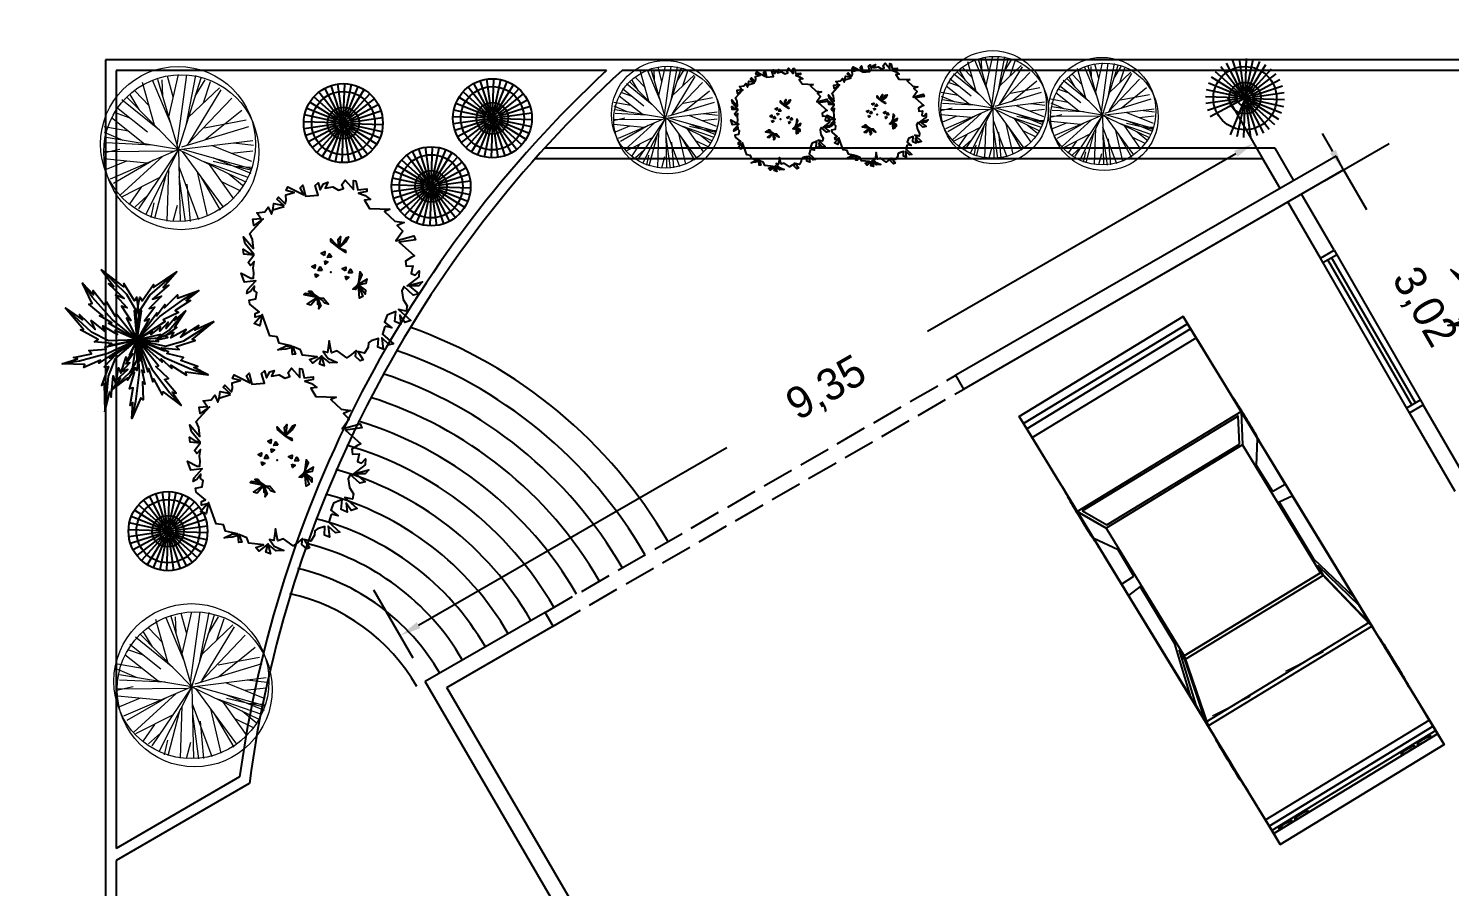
# Model space of a CAD drawing. Header units: millimetres. Extents: x 566 to 755, y 215 to 253.
# Drawn here: x 565.61 to 579.1, y 237.83 to 245.97 of the extents above; entities that cross this region are included whole.
import ezdxf
from ezdxf.enums import TextEntityAlignment as Align

# ---------------------------------------------------------------- set-up
doc = ezdxf.new("R2010")
doc.units = ezdxf.units.MM
doc.header["$LTSCALE"] = 0.05
doc.linetypes.add('ACAD_ISO02W100', pattern=[15, 12, -3])
for name, color, linetype in [('Arbol-Conservar', 84, 'Continuous'), ('muros', 2, 'Continuous'), ('ventanas', 1, 'Continuous')]:
    doc.layers.add(name, color=color, linetype=linetype)
doc.layers.add('Arbol-existente', color=40, linetype='Continuous', lineweight=9)
doc.layers.add('TEXTO', color=7, linetype='Continuous', lineweight=9)
doc.styles.add('ARIAL', font='arial.ttf')
doc.dimstyles.new('ISO-25', dxfattribs={"dimtxt": 0.3, "dimasz": 0.2, "dimexe": 0.5, "dimexo": 0.25, "dimtad": 1, "dimtxsty": 'Standard', "dimcen": 0.02, "dimadec": 0, "dimazin": 0, "dimtfac": 1, "dimtmove": 0, "dimatfit": 3, "dimfxl": 1, "dimarcsym": 0})

# ---------------------------------------------------------------- blocks, each defined once
blk = doc.blocks.new('Arbol existente')
for p, q in [((-0.497, 3.502), (-0.397, 4.517)), ((-0.304, 2.139), (0.634, 4.597)), ((0.157, 3.346), (-0.004, 4.602)), ((0.449, 0.98), (0.796, 4.583)), ((-2.312, 2.677), (-2.792, 3.615)), ((-0.366, 1.338), (-2.479, 3.854)), ((-0.45, 1.647), (-1.794, 4.258)), ((-1.111, 3.538), (-1.589, 4.356)), ((0, 0), (-1.205, 4.412)), ((0, 0), (-0.634, 4.465)), ((0, 0), (1.961, 4.275)), ((0.714, 1.556), (1.621, 4.337)), ((1.941, 2.73), (2.546, 4.003)), ((-1.863, 1.259), (-3.593, 2.876)), ((-1.175, 1.245), (-3.376, 3.097)), ((0, 0), (-3.125, 3.309)), ((0.115, 0.251), (3.424, 3.282)), ((0.901, 1.964), (3.1, 3.584)), ((1.442, 0.923), (3.676, 2.745)), ((2.757, 2.48), (3.372, 3.354)), ((-1.829, 0.244), (-4.17, 1.893)), ((-0.74, 0.784), (-3.908, 2.432)), ((0, 0), (3.9, 2.497)), ((2.979, 1.907), (4.193, 2.323)), ((3.109, 1.247), (4.443, 2.075)), ((-2.215, 0.323), (-4.537, 1.071)), ((1.819, 1.165), (4.494, 1.336)), ((3.661, 0.596), (4.573, 0.967)), ((-0.265, -0.077), (-4.545, 0.801)), ((1.709, -0.106), (4.75, 0.053)), ((2.195, 0.486), (4.7, 0.639)), ((-2.074, -0.605), (-4.664, -0.021)), ((-3.334, -0.321), (-4.663, -0.689)), ((0, 0), (-4.482, -1.308)), ((-1.643, -0.479), (-4.435, -1.655)), ((-0.181, -0.208), (-4.214, -2.187)), ((0, 0), (-3.119, -3.587)), ((-0.04, -0.273), (-2.336, -4.074)), ((-0.213, -0.559), (-0.336, -4.682)), ((-0.218, -0.74), (0.528, -4.624)), ((0, 0), (1.973, -4.339)), ((0, 0), (3.932, -2.436)), ((0, 0), (4.675, -0.291)), ((0.232, -0.149), (2.768, -3.866)), ((2.156, -0.134), (4.522, -1.644)), ((3.246, -0.829), (4.494, -0.924)), ((3.53, -0.22), (4.585, -0.548)), ((-3.395, -0.991), (-4.537, -1.042)), ((-1.969, -1.085), (-4.393, -1.96)), ((-2.121, -0.921), (-4.268, -2.119)), ((-3.344, -1.603), (-4.162, -2.253)), ((-1.417, -1.63), (-3.935, -2.548)), ((-0.844, -1.604), (-1.312, -4.538)), ((0.708, -1.558), (2.311, -4.225)), ((1.455, -0.902), (4.151, -2.171)), ((1.836, -1.138), (3.175, -3.528)), ((-2.632, -2.073), (-3.551, -3.101)), ((-2.321, -2.669), (-3.347, -3.395)), ((-0.311, -2.138), (-1.932, -4.269)), ((0.894, -1.967), (0.682, -4.651)), ((2.468, -2.265), (3.606, -2.992)), ((3.007, -1.863), (3.721, -2.589)), ((0.792, -3.255), (1.369, -4.571)), ((1.464, -3.22), (1.692, -4.423))]:
    blk.add_line(p, q)
for centre in [(-0.25, 0), (0.25, -0.25)]:
    blk.add_circle(centre, 4.903)
blk = doc.blocks.new('Urapan-0')
for points in [[(-5.38, 0.31), (-5.614, 0.825), (-6.644, 0.825), (-6.457, 1.058), (-5.755, 1.058), (-6.363, 1.573), (-5.989, 1.713), (-5.614, 1.245), (-5.333, 1.713), (-5.287, 1.947), (-5.474, 2.18), (-5.568, 2.648), (-5.146, 2.882), (-5.802, 3.069), (-5.708, 3.256), (-5.24, 3.256), (-5.006, 2.928), (-4.959, 3.349), (-4.865, 3.723), (-4.023, 3.817), (-3.835, 4.19), (-3.133, 3.676), (-3.601, 4.377), (-3.32, 4.518), (-3.882, 4.658), (-4.584, 4.424), (-4.21, 4.798), (-3.461, 4.845), (-4.069, 5.219), (-3.742, 5.359), (-3.461, 4.798), (-3.32, 5.64), (-2.993, 5.593), (-3.274, 5.079), (-2.431, 5.686), (-2.056, 5.499), (-1.494, 5.686), (-2.009, 5.967), (-1.869, 6.107), (-1.494, 5.78), (-1.26, 6.154), (-0.886, 6.575), (-1.12, 6.014), (-1.401, 5.733), (-0.652, 6.154), (-0.23, 5.92), (0.191, 6.201), (1.595, 5.453), (1.174, 6.154), (1.595, 6.294), (1.595, 5.593), (1.83, 5.92), (2.017, 5.733), (1.876, 5.453), (2.719, 5.499), (2.953, 5.312), (2.672, 4.938), (2.906, 4.564), (3.14, 4.564), (3.328, 4.331), (3.281, 4.798), (3.375, 5.079), (3.515, 4.845), (3.515, 4.003), (4.036, 4.598), (4.634, 4.282), (3.89, 4.097), (3.754, 3.965), (3.983, 3.676), (4.247, 3.456), (4.511, 3.052), (4.498, 3.443), (4.779, 3.396), (4.826, 2.741), (5.388, 3.162), (5.669, 2.928), (5.2, 2.882), (4.873, 2.695), (5.809, 2.554), (6.23, 2.274), (5.154, 2.414), (5.622, 1.993), (6.043, 1.806), (6.043, 0.404), (6.23, 1.199), (6.558, 0.918), (6.184, 0.497), (6.652, 0.404), (6.289, -0.032), (6.315, -0.434), (5.833, -0.22), (5.94, -0.487)], [(-0.452, 1.923), (-0.1, 1.962), (0.108, 1.942), (0.257, 2.064), (-0.446, 1.946), (0.023, 2.13), (0.314, 2.313), (0.354, 2.453), (-0.454, 1.961), (-0.262, 2.778), (-0.486, 2.651), (-0.478, 1.967), (-0.842, 1.704), (-1.385, 1.793), (-1.137, 1.913), (-0.828, 1.889), (-0.446, 1.946), (-1.076, 2.262), (-1.087, 2.492), (-0.889, 2.209), (-0.848, 2.311), (-0.509, 1.989)], [(-0.136, -6.06), (0.044, -5.679), (-0.942, -5.657), (-1.499, -6.034), (-1.265, -5.542), (-1.827, -5.52), (-1.92, -4.678), (-2.622, -5.8), (-2.903, -5.66), (-2.154, -4.772), (-3.606, -4.772), (-3.512, -4.538), (-3.372, -4.07), (-3.652, -3.837), (-3.98, -4.164), (-4.261, -3.696), (-4.542, -3.79), (-4.542, -4.211), (-4.823, -3.883), (-4.636, -2.855), (-5.244, -3.79), (-5.244, -3.416), (-4.729, -2.948), (-5.619, -2.995), (-5.385, -2.668), (-4.495, -2.668), (-4.589, -2.341), (-5.057, -1.967), (-5.572, -1.826), (-5.759, -1.499), (-5.291, -1.219), (-6.461, -1.219), (-6.227, -0.845), (-5.619, -0.985), (-6.087, -0.564), (-5.666, -0.424), (-5.244, -0.985), (-4.963, -0.377), (-5.151, 0.09), (-5.806, 0.043), (-5.385, 0.277)], [(-2.068, -0.606), (-2.653, -0.665), (-2.829, -0.467), (-2.031, -0.608), (-2.358, -1.077), (-2.241, -1.328), (-2.011, -0.591), (-1.752, -1.319), (-1.493, -1.372), (-2.013, -0.628), (-2.814, -0.206), (-2.726, 0.014), (-2.05, -0.626), (-2.104, -0.248), (-1.948, -0.144), (-1.993, -0.611)], [(5.512, -1.213), (5.94, -0.487), (6.214, -0.886), (5.606, -1.26), (6.261, -1.26), (6.261, -1.447), (5.606, -1.4), (5.699, -1.634), (5.98, -1.914), (5.653, -2.428), (6.168, -2.148), (6.261, -2.428), (5.044, -2.756), (5.559, -2.943), (5.559, -3.223), (4.904, -2.756), (4.295, -3.41), (4.904, -3.784), (4.857, -4.065), (4.435, -3.784), (4.529, -4.252), (4.389, -4.532), (4.248, -4.111), (3.92, -4.532), (3.452, -4.626), (3.265, -4.953), (3.546, -5.093), (3.593, -5.467), (2.703, -5.374), (3.125, -5.841), (2.984, -5.935), (2.469, -5.561), (2.048, -6.028), (1.907, -5.888), (2.282, -5.42), (1.814, -5.607), (1.345, -5.654), (1.626, -5.327), (0.971, -5.14), (-0.136, -6.06)], [(0.703, -1.613), (1.17, -2.068), (1.173, -2.306), (0.688, -1.626), (0.828, -2.499), (0.736, -2.676), (0.644, -2.253), (0.701, -1.641), (0.288, -1.803), (0.137, -1.726), (0.702, -1.627), (1.431, -1.592), (1.565, -1.724), (0.743, -1.643)]]:
    blk.add_lwpolyline(points)
for points in [[(0.735, 0.835), (0.506, 0.743), (0.541, 0.987)], [(0.533, 0.331), (0.741, 0.531), (0.81, 0.252)], [(0.997, 0.573), (1.262, 0.605), (1.157, 0.36)], [(-0.957, -0.477), (-1.186, -0.569), (-1.151, -0.324)], [(-1.158, -0.98), (-0.951, -0.78), (-0.881, -1.06)], [(-0.694, -0.739), (-0.43, -0.707), (-0.535, -0.952)], [(0.861, -0.298), (0.632, -0.39), (0.667, -0.146)], [(0.659, -0.802), (0.867, -0.602), (0.936, -0.881)], [(1.123, -0.56), (1.388, -0.529), (1.283, -0.773)]]:
    blk.add_lwpolyline(points, close=True)
blk.add_point((0, 0))
at = {"layer": 'TEXTO', "style": 'ARIAL'}
blk.add_attdef('0', text='', height=5, rotation=242.44119, dxfattribs=at).set_placement((-12.412, 6.477), align=Align.MIDDLE_CENTER)
blk = doc.blocks.new('Palma yuca-0')
for points in [[(0, 0), (0.285, 0.887), (0.196, 0.786), (0.21, 1.337), (0.121, 1.236), (-0.121, 1.826), (-0.145, 1.727), (-0.76, 2.383)], [(0, 0), (0.128, 0.902), (-0.085, 1.469), (-0.76, 2.383)], [(-0.76, 2.383), (-0.445, 1.79), (-0.603, 1.901), (-0.187, 1.357), (-0.446, 1.515), (-0.148, 1.052), (-0.32, 1.131), (-0.096, 0.64), (-0.227, 0.731), (0, 0)], [(0, 0), (-0.725, 0.724), (-1.264, 1.484), (-1.539, 1.963), (-1.226, 1.567), (-1.22, 1.697), (-0.918, 1.209), (-0.851, 1.316), (-0.619, 0.824), (-0.571, 0.89), (0, 0), (-0.852, 0.627), (-0.747, 0.617), (-1.111, 0.882), (-1.007, 0.873), (-1.407, 1.287), (-1.304, 1.29), (-1.539, 1.963)], [(0, 0), (0.405, 0.941), (0.913, 1.722), (1.257, 2.154), (1.005, 1.717), (1.127, 1.76), (0.786, 1.299), (0.91, 1.276), (0.538, 0.879), (0.616, 0.859), (0, 0), (0.268, 1.023), (0.298, 0.922), (0.411, 1.358), (0.44, 1.258), (0.678, 1.783), (0.719, 1.688), (1.257, 2.154)], [(0, 0), (-0.51, 0.43), (-0.418, 0.402), (-0.636, 0.732), (-0.544, 0.704), (-0.621, 1.154), (-0.57, 1.103), (-0.446, 1.735)], [(0, 0), (-0.421, 0.499), (-0.508, 0.924), (-0.446, 1.735)], [(-0.446, 1.735), (-0.411, 1.256), (-0.358, 1.383), (-0.403, 0.895), (-0.306, 1.089), (-0.31, 0.695), (-0.237, 0.808), (-0.186, 0.425), (-0.141, 0.53), (0, 0)], [(0, 0), (0.554, 0.749), (0.523, 0.618), (0.963, 0.951), (0.933, 0.82), (1.553, 0.967), (1.487, 0.891), (2.378, 0.775)], [(0, 0), (-0.955, 0.372), (-1.867, 0.558), (-2.417, 0.617), (-1.928, 0.49), (-2.045, 0.432), (-1.477, 0.352), (-1.548, 0.248), (-1.004, 0.234), (-1.044, 0.164), (0, 0), (-0.917, 0.527), (-0.866, 0.435), (-1.256, 0.661), (-1.205, 0.569), (-1.745, 0.768), (-1.707, 0.673), (-2.417, 0.617)], [(0, 0), (0.658, 0.63), (1.242, 0.789), (2.378, 0.775)], [(2.378, 0.775), (1.713, 0.684), (1.895, 0.621), (1.211, 0.641), (1.491, 0.523), (0.94, 0.494), (1.105, 0.401), (0.576, 0.296), (0.726, 0.243), (0, 0)], [(0, 0), (-1.012, -0.158), (-1.895, -0.455), (-2.4, -0.68), (-1.913, -0.545), (-1.985, -0.653), (-1.454, -0.437), (-1.463, -0.563), (-0.985, -0.302), (-0.985, -0.383), (0, 0), (-1.057, -0.005), (-0.967, -0.059), (-1.418, -0.059), (-1.328, -0.113), (-1.895, -0.212), (-1.814, -0.275), (-2.4, -0.68)], [(0, 0), (-0.876, -0.317), (-0.742, -0.325), (-1.186, -0.652), (-1.052, -0.66), (-1.37, -1.213), (-1.278, -1.171), (-1.421, -2.058)], [(0, 0), (-0.792, -0.451), (-1.111, -0.965), (-1.421, -2.058)], [(-1.421, -2.058), (-1.144, -1.447), (-1.136, -1.64), (-0.96, -0.978), (-0.926, -1.28), (-0.742, -0.76), (-0.7, -0.945), (-0.448, -0.467), (-0.44, -0.627), (0, 0)], [(0, 0), (-0.527, -0.409), (-0.434, -0.385), (-0.665, -0.705), (-0.572, -0.681), (-0.668, -1.128), (-0.614, -1.079), (-0.516, -1.716)], [(0, 0), (-0.441, -0.481), (-0.545, -0.902), (-0.516, -1.716)], [(-0.516, -1.716), (-0.462, -1.238), (-0.414, -1.368), (-0.439, -0.878), (-0.35, -1.076), (-0.339, -0.682), (-0.269, -0.798), (-0.203, -0.417), (-0.162, -0.524), (0, 0)], [(0, 0), (-0.038, -1.024), (-0.229, -1.936), (-0.393, -2.463), (-0.316, -1.964), (-0.415, -2.048), (-0.263, -1.495), (-0.387, -1.519), (-0.184, -1.014), (-0.264, -1.023), (0, 0), (0.119, -1.051), (0.055, -0.968), (0.108, -1.415), (0.044, -1.332), (0.012, -1.907), (-0.06, -1.834), (-0.393, -2.463)], [(0, 0), (1.023, 0.055), (1.948, -0.052), (2.489, -0.168), (1.985, -0.136), (2.078, -0.227), (1.513, -0.126), (1.548, -0.247), (1.026, -0.091), (1.043, -0.17), (0, 0), (1.035, 0.214), (0.958, 0.143), (1.399, 0.236), (1.322, 0.165), (1.898, 0.186), (1.832, 0.107), (2.489, -0.168)], [(0, 0), (0.685, -0.631), (0.558, -0.587), (0.842, -1.06), (0.715, -1.015), (0.795, -1.648), (0.726, -1.574), (0.515, -2.447)], [(0, 0), (0.556, -0.722), (0.651, -1.32), (0.515, -2.447)], [(0.515, -2.447), (0.496, -1.777), (0.414, -1.951), (0.507, -1.273), (0.359, -1.538), (0.39, -0.988), (0.28, -1.142), (0.233, -0.604), (0.163, -0.748), (0, 0)], [(0, 0), (0.518, -0.774), (0.494, -0.641), (0.918, -0.994), (0.894, -0.862), (1.507, -1.038), (1.444, -0.959), (2.34, -0.883)], [(0, 0), (0.628, -0.66), (1.205, -0.846), (2.34, -0.883)], [(2.34, -0.883), (1.68, -0.762), (1.865, -0.707), (1.18, -0.696), (1.465, -0.591), (0.917, -0.537), (1.085, -0.452), (0.562, -0.322), (0.714, -0.276), (0, 0)]]:
    blk.add_lwpolyline(points)
blk.add_point((0, 0))
at = {"layer": 'TEXTO', "style": 'ARIAL'}
blk.add_attdef('0', text='', height=2.5, rotation=242.4412, dxfattribs=at).set_placement((-3.103, 1.619), align=Align.MIDDLE_CENTER)
blk = doc.blocks.new('*D12')
at = {"layer": 'Defpoints', "color": 0}
for p in [(578.089, 244.627), (577.692, 244.397), (579.203, 241.78)]:
    blk.add_point(p, dxfattribs=at)
at = {"layer": 'muros', "color": 0, "lineweight": -2}
for p, q in [((577.989, 244.8), (577.889, 244.973)), ((577.909, 244.522), (578.523, 244.877)), ((578.089, 244.627), (578.308, 244.249)), ((579.601, 242.009), (579.383, 242.387)), ((579.42, 241.905), (580.034, 242.259)), ((579.701, 241.836), (579.801, 241.663))]:
    blk.add_line(p, q, dxfattribs=at)
at = {"layer": 'muros', "color": 0}
for points in [[(578.018, 244.816), (577.961, 244.783), (578.089, 244.627)], [(579.729, 241.853), (579.672, 241.819), (579.601, 242.009)]]:
    blk.add_solid(points, dxfattribs=at)
at = {"layer": 'muros', "color": 0, "insert": (578.845, 243.318), "char_height": 0.3, "attachment_point": 5, "rotation": 300}
blk.add_mtext('3,02', dxfattribs=at)
blk = doc.blocks.new('*D13')
at = {"layer": 'Defpoints', "color": 0}
for p in [(577.24, 244.879), (577.488, 244.45), (569.39, 239.777)]:
    blk.add_point(p, dxfattribs=at)
at = {"layer": 'muros', "color": 0, "lineweight": -2}
for p, q in [((577.363, 244.667), (576.991, 245.312)), ((577.067, 244.779), (574.144, 243.093)), ((569.315, 240.306), (572.239, 241.993)), ((569.265, 239.994), (568.892, 240.639))]:
    blk.add_line(p, q, dxfattribs=at)
at = {"layer": 'muros', "color": 0}
for points in [[(577.051, 244.808), (577.084, 244.751), (577.24, 244.879)], [(569.299, 240.335), (569.332, 240.277), (569.142, 240.206)]]:
    blk.add_solid(points, dxfattribs=at)
at = {"layer": 'muros', "color": 0, "insert": (573.191, 242.543), "char_height": 0.3, "attachment_point": 5, "rotation": 29.9881}
blk.add_mtext('9,35', dxfattribs=at)
blk = doc.blocks.new('car')
at = {"color": 8, "extrusion": (-0.51416, 1.80689e-15, 0.857694), "const_width": 0.0127, "elevation": 0.047}
for points in [[(-1.452, 1.997), (-1.857, 2.033)], [(-0.64, 1.997), (-1.045, 2.033)]]:
    blk.add_lwpolyline(points, dxfattribs=at)
at = {"color": 8, "extrusion": (-1.22515e-16, 1, -1.83772e-16)}
for centre, radius in [((-1.259, 0.388, 1.941), 0.388), ((-1.259, 0.388, 1.945), 0.251), ((-3.962, 0.388, 1.941), 0.388), ((-3.962, 0.388, 1.945), 0.251)]:
    blk.add_circle(centre, radius, dxfattribs=at)
at = {"extrusion": (-1.22515e-16, 1, -1.83772e-16)}
for centre, radius in [((-1.259, 0.388, 1.948), 0.194), ((-1.259, 0.388, 1.948), 0.138), ((-3.962, 0.388, 1.948), 0.194), ((-3.962, 0.388, 1.948), 0.138)]:
    blk.add_circle(centre, radius, dxfattribs=at)
at = {"color": 7, "extrusion": (-0.985083, 9.05695e-16, 0.172078)}
for centre in [(-1.801, 0.876, -0.329), (-1.622, 0.876, -0.329), (-0.44, 0.876, -0.329), (-0.26, 0.876, -0.329)]:
    blk.add_circle(centre, 0.0762, dxfattribs=at)
at = {"color": 8, "extrusion": (-1.22515e-16, -1, -1.83772e-16)}
for centre, radius in [((1.259, 0.388, -0.12), 0.388), ((1.259, 0.388, -0.117), 0.251), ((3.962, 0.388, -0.12), 0.388), ((3.962, 0.388, -0.117), 0.251)]:
    blk.add_circle(centre, radius, dxfattribs=at)
at = {"extrusion": (-1.22515e-16, -1, -1.83772e-16)}
for centre, radius in [((1.259, 0.388, -0.114), 0.194), ((1.259, 0.388, -0.114), 0.138), ((3.962, 0.388, -0.114), 0.194), ((3.962, 0.388, -0.114), 0.138)]:
    blk.add_circle(centre, radius, dxfattribs=at)
at = {"color": 8}
for points in [[(0.462, 0.12, 0.713), (0.462, 1.941, 0.713), (0.343, 1.941, 0.673), (0.343, 0.12, 0.673)], [(0.343, 1.941, 0.673), (0.343, 0.12, 0.673), (0.343, 0.12, 0.488), (0.343, 1.941, 0.488)], [(0.343, 0.12, 0.488), (0.343, 1.941, 0.488), (0.546, 1.941, 0.434), (0.546, 0.12, 0.434)], [(0.462, 1.941, 0.713), (0.343, 1.941, 0.673), (0.343, 1.941, 0.488), (0.546, 1.941, 0.434)], [(4.864, 0.12, 0.401), (5.098, 0.12, 0.401), (5.098, 1.941, 0.401), (4.864, 1.941, 0.401)], [(5.098, 1.941, 0.627), (5.098, 1.941, 0.401), (4.864, 1.941, 0.401), (5.019, 1.941, 0.627)], [(5.019, 1.941, 0.627), (5.098, 1.941, 0.627), (5.098, 0.12, 0.627), (5.019, 0.12, 0.627)], [(5.098, 1.941, 0.627), (5.098, 1.941, 0.401), (5.098, 0.12, 0.401), (5.098, 0.12, 0.627)], [(0.462, 0.12, 0.713), (0.343, 0.12, 0.673), (0.343, 0.12, 0.488), (0.546, 0.12, 0.434)], [(5.098, 0.12, 0.627), (5.098, 0.12, 0.401), (4.864, 0.12, 0.401), (5.019, 0.12, 0.627)]]:
    blk.add_3dface(points, dxfattribs=at)
for points in [[(0.496, 0.12, 0.906), (0.496, 1.941, 0.906), (0.462, 1.941, 0.713), (0.462, 0.12, 0.713)], [(1.043, 1.941, 0.762), (0.885, 1.941, 0.604), (0.462, 1.941, 0.713), (0.496, 1.941, 0.906)], [(0.885, 1.941, 0.604), (0.827, 1.941, 0.388), (0.546, 1.941, 0.434), (0.462, 1.941, 0.713)], [(1.043, 1.941, 0.762), (1.259, 1.941, 0.82), (1.238, 1.941, 0.993), (0.496, 1.941, 0.906)], [(1.659, 1.941, 1.042), (1.659, 0.12, 1.042), (0.496, 0.12, 0.906), (0.496, 1.941, 0.906)], [(0.614, 0.12, 0.348), (0.546, 0.12, 0.434), (0.546, 1.941, 0.434), (0.614, 1.941, 0.348)], [(0.546, 1.941, 0.434), (0.614, 1.941, 0.348), (0.831, 1.941, 0.329), (0.827, 1.941, 0.388)], [(1.659, 1.941, 1.042), (1.474, 1.941, 0.762), (1.259, 1.941, 0.82), (1.238, 1.941, 0.993)], [(3.746, 1.941, 0.762), (3.744, 1.941, 1.059), (1.659, 1.941, 1.042), (1.474, 1.941, 0.762)], [(3.589, 1.941, 0.604), (3.746, 1.941, 0.762), (1.474, 1.941, 0.762), (1.632, 1.941, 0.604)], [(1.632, 1.941, 0.604), (1.68, 1.941, 0.426), (3.531, 1.941, 0.388), (3.589, 1.941, 0.604)], [(2.344, 1.789, 1.453), (1.659, 1.941, 1.042), (1.659, 0.12, 1.042), (2.344, 0.273, 1.453)], [(2.344, 1.789, 1.453), (1.659, 1.941, 1.042), (4.042, 1.941, 1.061), (3.766, 1.789, 1.453)], [(1.68, 1.941, 0.426), (1.69, 1.941, 0.277), (3.523, 1.941, 0.277), (3.531, 1.941, 0.388)], [(4.042, 1.941, 1.061), (3.962, 1.941, 0.82), (3.746, 1.941, 0.762), (3.744, 1.941, 1.059)], [(3.766, 1.789, 1.453), (4.042, 1.941, 1.061), (4.042, 0.12, 1.061), (3.766, 0.273, 1.453)], [(4.963, 1.941, 0.942), (4.042, 1.941, 1.061), (3.962, 1.941, 0.82), (4.178, 1.941, 0.762)], [(4.042, 0.12, 1.061), (4.963, 0.12, 0.942), (4.963, 1.941, 0.942), (4.042, 1.941, 1.061)], [(4.336, 1.941, 0.604), (4.178, 1.941, 0.762), (4.963, 1.941, 0.942), (4.963, 1.941, 0.81)], [(4.336, 1.941, 0.604), (4.963, 1.941, 0.81), (5.019, 1.941, 0.762), (5.019, 1.941, 0.627)], [(4.394, 1.941, 0.388), (4.336, 1.941, 0.604), (5.019, 1.941, 0.627), (4.864, 1.941, 0.401)], [(4.864, 1.941, 0.401), (4.839, 1.941, 0.365), (4.389, 1.941, 0.325), (4.394, 1.941, 0.388)], [(4.963, 0.12, 0.81), (5.019, 0.12, 0.762), (5.019, 1.941, 0.762), (4.963, 1.941, 0.81)], [(4.963, 0.12, 0.942), (4.963, 0.12, 0.81), (4.963, 1.941, 0.81), (4.963, 1.941, 0.942)], [(5.019, 0.12, 0.762), (5.019, 0.12, 0.627), (5.019, 1.941, 0.627), (5.019, 1.941, 0.762)], [(3.766, 1.789, 1.453), (2.344, 1.789, 1.453), (2.344, 0.273, 1.453), (3.766, 0.273, 1.453)], [(4.042, 0.12, 1.061), (3.766, 0.273, 1.453), (2.344, 0.273, 1.453), (1.659, 0.12, 1.042)], [(1.043, 0.12, 0.762), (0.885, 0.12, 0.604), (0.462, 0.12, 0.713), (0.496, 0.12, 0.906)], [(0.885, 0.12, 0.604), (0.827, 0.12, 0.388), (0.546, 0.12, 0.434), (0.462, 0.12, 0.713)], [(1.043, 0.12, 0.762), (1.259, 0.12, 0.82), (1.238, 0.12, 0.993), (0.496, 0.12, 0.906)], [(0.546, 0.12, 0.434), (0.614, 0.12, 0.348), (0.831, 0.12, 0.329), (0.827, 0.12, 0.388)], [(1.659, 0.12, 1.042), (1.474, 0.12, 0.762), (1.259, 0.12, 0.82), (1.238, 0.12, 0.993)], [(3.746, 0.12, 0.762), (3.744, 0.12, 1.059), (1.659, 0.12, 1.042), (1.474, 0.12, 0.762)], [(1.632, 0.12, 0.604), (1.68, 0.12, 0.426), (3.531, 0.12, 0.388), (3.589, 0.12, 0.604)], [(1.68, 0.12, 0.426), (1.69, 0.12, 0.277), (3.523, 0.12, 0.277), (3.531, 0.12, 0.388)], [(4.042, 0.12, 1.061), (3.962, 0.12, 0.82), (3.746, 0.12, 0.762), (3.744, 0.12, 1.059)], [(4.963, 0.12, 0.942), (4.042, 0.12, 1.061), (3.962, 0.12, 0.82), (4.178, 0.12, 0.762)], [(4.336, 0.12, 0.604), (4.178, 0.12, 0.762), (4.963, 0.12, 0.942), (4.963, 0.12, 0.81)], [(4.336, 0.12, 0.604), (4.963, 0.12, 0.81), (5.019, 0.12, 0.762), (5.019, 0.12, 0.627)], [(4.394, 0.12, 0.388), (4.336, 0.12, 0.604), (5.019, 0.12, 0.627), (4.864, 0.12, 0.401)], [(4.864, 0.12, 0.401), (4.839, 0.12, 0.365), (4.389, 0.12, 0.325), (4.394, 0.12, 0.388)]]:
    blk.add_3dface(points)
at = {"color": 4}
for points in [[(2.311, 1.802, 1.437), (2.311, 0.261, 1.437), (1.701, 0.125, 1.071), (1.701, 1.941, 1.071)], [(2.311, 1.802, 1.437), (2.412, 1.803, 1.423), (1.888, 1.939, 1.067), (1.701, 1.941, 1.071)], [(1.977, 1.939, 1.069), (2.488, 1.803, 1.425), (3.124, 1.803, 1.429), (3.108, 1.941, 1.073)], [(3.238, 1.802, 1.432), (3.53, 1.8, 1.439), (3.743, 1.941, 1.077), (3.235, 1.94, 1.076)], [(3.788, 0.294, 1.427), (4.022, 0.167, 1.094), (4.022, 1.894, 1.094), (3.788, 1.767, 1.427)], [(2.311, 0.261, 1.437), (2.412, 0.259, 1.423), (1.888, 0.122, 1.067), (1.701, 0.125, 1.071)], [(1.977, 0.123, 1.069), (2.488, 0.259, 1.425), (3.124, 0.259, 1.429), (3.108, 0.121, 1.073)], [(3.238, 0.26, 1.432), (3.53, 0.261, 1.439), (3.743, 0.12, 1.077), (3.235, 0.122, 1.076)]]:
    blk.add_3dface(points, dxfattribs=at)
at = {"invisible_edges": 2}
blk.add_3dface([(3.589, 0.12, 0.604), (3.746, 0.12, 0.762), (1.474, 0.12, 0.762), (1.632, 0.12, 0.604)], dxfattribs=at)

msp = doc.modelspace()

# ---------------------------------------------------------------- linework, layer by layer
at = {"layer": 'Arbol-Conservar'}
for p, q in [((577.153, 245.314), (577.04, 245.664)), ((577.145, 245.382), (577.103, 245.679)), ((577.156, 245.315), (577.169, 245.682)), ((577.158, 245.314), (577.296, 245.655)), ((577.171, 245.381), (577.233, 245.674)), ((577.1, 245.357), (576.877, 245.558)), ((577.151, 245.313), (576.925, 245.603)), ((577.12, 245.373), (576.979, 245.638)), ((577.16, 245.313), (577.406, 245.586)), ((577.195, 245.371), (577.354, 245.625)), ((577.215, 245.353), (577.451, 245.538)), ((568.566, 245.136), (568.425, 245.401)), ((568.599, 245.077), (568.485, 245.426)), ((568.591, 245.144), (568.549, 245.441)), ((568.601, 245.077), (568.614, 245.444)), ((568.604, 245.077), (568.742, 245.417)), ((568.617, 245.143), (568.679, 245.436)), ((568.641, 245.133), (568.8, 245.388)), ((570.011, 245.122), (569.785, 245.412)), ((569.981, 245.182), (569.84, 245.447)), ((570.014, 245.123), (569.9, 245.473)), ((570.005, 245.19), (569.964, 245.488)), ((570.016, 245.124), (570.029, 245.491)), ((570.019, 245.123), (570.156, 245.464)), ((570.021, 245.122), (570.267, 245.395)), ((570.031, 245.19), (570.094, 245.483)), ((570.056, 245.18), (570.215, 245.434)), ((577.148, 245.309), (576.789, 245.385)), ((577.086, 245.335), (576.808, 245.448)), ((577.149, 245.311), (576.837, 245.506)), ((577.162, 245.311), (577.487, 245.483)), ((577.227, 245.33), (577.512, 245.423)), ((568.595, 245.074), (568.283, 245.268)), ((568.545, 245.12), (568.323, 245.321)), ((568.597, 245.076), (568.37, 245.365)), ((568.606, 245.075), (568.852, 245.348)), ((568.608, 245.073), (568.932, 245.246)), ((568.66, 245.116), (568.897, 245.3)), ((569.946, 245.144), (569.668, 245.257)), ((570.01, 245.12), (569.698, 245.315)), ((569.96, 245.166), (569.737, 245.367)), ((570.023, 245.12), (570.347, 245.292)), ((570.075, 245.162), (570.311, 245.347)), ((577.08, 245.31), (576.781, 245.32)), ((577.148, 245.306), (576.784, 245.255)), ((577.084, 245.284), (576.799, 245.191)), ((577.149, 245.304), (576.824, 245.131)), ((577.153, 245.3), (577.015, 244.96)), ((577.155, 245.3), (577.142, 244.933)), ((577.158, 245.3), (577.271, 244.951)), ((577.16, 245.301), (577.386, 245.012)), ((577.162, 245.303), (577.473, 245.109)), ((577.163, 245.308), (577.527, 245.359)), ((577.163, 245.306), (577.522, 245.229)), ((577.211, 245.257), (577.434, 245.056)), ((577.225, 245.279), (577.503, 245.167)), ((577.23, 245.305), (577.53, 245.294)), ((568.594, 245.071), (568.234, 245.148)), ((568.532, 245.098), (568.254, 245.21)), ((568.609, 245.071), (568.973, 245.122)), ((568.673, 245.093), (568.958, 245.186)), ((569.941, 245.119), (569.641, 245.129)), ((570.008, 245.115), (569.645, 245.064)), ((570.009, 245.118), (569.649, 245.194)), ((570.009, 245.113), (569.685, 244.94)), ((570.011, 245.111), (569.765, 244.837)), ((570.013, 245.109), (569.875, 244.768)), ((570.016, 245.109), (570.003, 244.741)), ((570.018, 245.109), (570.132, 244.76)), ((570.021, 245.11), (570.247, 244.821)), ((570.022, 245.112), (570.334, 244.917)), ((570.023, 245.117), (570.387, 245.168)), ((570.023, 245.115), (570.383, 245.038)), ((570.087, 245.139), (570.373, 245.232)), ((570.091, 245.114), (570.391, 245.103)), ((577.14, 245.234), (577.077, 244.94)), ((577.166, 245.233), (577.208, 244.936)), ((577.191, 245.241), (577.331, 244.976)), ((568.526, 245.072), (568.226, 245.083)), ((568.594, 245.069), (568.23, 245.017)), ((568.53, 245.046), (568.245, 244.954)), ((568.595, 245.066), (568.27, 244.894)), ((568.542, 245.023), (568.306, 244.839)), ((568.596, 245.064), (568.35, 244.791)), ((568.561, 245.006), (568.402, 244.752)), ((568.598, 245.063), (568.461, 244.722)), ((568.586, 244.996), (568.523, 244.703)), ((568.601, 245.062), (568.588, 244.695)), ((568.604, 245.062), (568.717, 244.713)), ((568.606, 245.064), (568.832, 244.774)), ((568.608, 245.066), (568.919, 244.871)), ((568.609, 245.068), (568.968, 244.992)), ((568.612, 244.995), (568.653, 244.698)), ((568.636, 245.003), (568.777, 244.739)), ((568.657, 245.019), (568.88, 244.819)), ((568.671, 245.042), (568.949, 244.929)), ((568.676, 245.067), (568.976, 245.057)), ((569.945, 245.093), (569.659, 245)), ((569.957, 245.07), (569.72, 244.885)), ((569.976, 245.053), (569.817, 244.798)), ((570, 245.043), (569.938, 244.749)), ((570.026, 245.042), (570.068, 244.745)), ((570.051, 245.05), (570.192, 244.785)), ((570.072, 245.066), (570.295, 244.865)), ((570.085, 245.088), (570.364, 244.976)), ((569.423, 244.544), (569.381, 244.841)), ((569.434, 244.477), (569.447, 244.844)), ((569.378, 244.52), (569.155, 244.72)), ((569.429, 244.475), (569.203, 244.765)), ((569.398, 244.536), (569.258, 244.801)), ((569.431, 244.477), (569.318, 244.826)), ((569.436, 244.476), (569.574, 244.817)), ((569.439, 244.475), (569.685, 244.748)), ((569.449, 244.543), (569.512, 244.836)), ((569.473, 244.533), (569.632, 244.788)), ((569.364, 244.498), (569.086, 244.61)), ((569.427, 244.474), (569.116, 244.668)), ((569.44, 244.473), (569.765, 244.646)), ((569.493, 244.516), (569.729, 244.7)), ((569.505, 244.493), (569.79, 244.585)), ((569.359, 244.472), (569.059, 244.483)), ((569.426, 244.468), (569.062, 244.417)), ((569.426, 244.471), (569.067, 244.547)), ((569.362, 244.446), (569.077, 244.354)), ((569.427, 244.466), (569.103, 244.293)), ((569.429, 244.464), (569.183, 244.191)), ((569.431, 244.463), (569.293, 244.122)), ((569.433, 244.462), (569.421, 244.095)), ((569.436, 244.462), (569.55, 244.113)), ((569.438, 244.464), (569.665, 244.174)), ((569.44, 244.466), (569.752, 244.271)), ((569.441, 244.471), (569.805, 244.522)), ((569.441, 244.468), (569.8, 244.392)), ((569.503, 244.441), (569.781, 244.329)), ((569.509, 244.467), (569.808, 244.456)), ((569.375, 244.423), (569.138, 244.239)), ((569.394, 244.406), (569.235, 244.152)), ((569.418, 244.396), (569.356, 244.103)), ((569.444, 244.395), (569.486, 244.098)), ((569.469, 244.403), (569.61, 244.138)), ((569.489, 244.419), (569.712, 244.219)), ((566.933, 241.203), (566.707, 241.493)), ((566.902, 241.264), (566.762, 241.529)), ((566.935, 241.205), (566.822, 241.554)), ((566.927, 241.272), (566.885, 241.569)), ((566.938, 241.205), (566.951, 241.572)), ((566.94, 241.205), (567.078, 241.545)), ((566.943, 241.203), (567.189, 241.476)), ((566.953, 241.271), (567.016, 241.564)), ((566.977, 241.261), (567.136, 241.516)), ((566.868, 241.226), (566.59, 241.338)), ((566.931, 241.202), (566.62, 241.396)), ((566.882, 241.248), (566.659, 241.448)), ((566.944, 241.201), (567.269, 241.374)), ((566.997, 241.244), (567.233, 241.428)), ((566.863, 241.2), (566.563, 241.211)), ((566.93, 241.199), (566.571, 241.276)), ((566.945, 241.199), (567.309, 241.25)), ((567.009, 241.221), (567.294, 241.313)), ((566.93, 241.197), (566.566, 241.145)), ((566.866, 241.174), (566.581, 241.082)), ((566.931, 241.194), (566.607, 241.022)), ((566.879, 241.151), (566.642, 240.967)), ((566.933, 241.192), (566.687, 240.919)), ((566.898, 241.134), (566.739, 240.88)), ((566.935, 241.191), (566.797, 240.85)), ((566.922, 241.124), (566.86, 240.831)), ((566.937, 241.19), (566.925, 240.823)), ((566.94, 241.19), (567.054, 240.841)), ((566.942, 241.192), (567.169, 240.902)), ((566.944, 241.194), (567.256, 240.999)), ((566.945, 241.196), (567.304, 241.12)), ((566.948, 241.123), (566.99, 240.826)), ((566.973, 241.131), (567.114, 240.866)), ((566.993, 241.147), (567.216, 240.947)), ((567.007, 241.169), (567.285, 241.057)), ((567.013, 241.195), (567.312, 241.184))]:
    msp.add_line(p, q, dxfattribs=at)
for centre, radius in [((577.155, 245.307), 0.3), ((568.601, 245.07), 0.375), ((570.016, 245.116), 0.375), ((570.016, 245.116), 0.3), ((577.155, 245.307), 0.15), ((577.155, 245.307), 0.075), ((568.601, 245.07), 0.3), ((570.016, 245.116), 0.15), ((577.155, 245.307), 0.0075), ((568.601, 245.07), 0.15), ((568.601, 245.07), 0.075), ((570.016, 245.116), 0.075), ((570.016, 245.116), 0.0075), ((568.601, 245.07), 0.0075), ((569.434, 244.47), 0.375), ((569.434, 244.47), 0.3), ((569.434, 244.47), 0.15), ((569.434, 244.47), 0.075), ((569.434, 244.47), 0.0075), ((566.938, 241.198), 0.375), ((566.938, 241.198), 0.3), ((566.938, 241.198), 0.15), ((566.938, 241.198), 0.075), ((566.938, 241.198), 0.0075)]:
    msp.add_circle(centre, radius, dxfattribs=at)
at = {"layer": 'muros', "color": 2}
for p, q in [((566.345, 245.669), (566.345, 225.569)), ((586.545, 245.669), (566.345, 245.669)), ((566.445, 245.569), (566.445, 238.188)), ((571.099, 245.569), (566.445, 245.569)), ((581.592, 245.569), (571.246, 245.569)), ((577.325, 244.732), (570.42, 244.732)), ((577.441, 244.832), (570.51, 244.832)), ((577.488, 244.45), (577.325, 244.732)), ((577.618, 244.525), (577.441, 244.832)), ((567.617, 238.866), (566.445, 238.188)), ((567.709, 238.804), (566.445, 238.072)), ((566.445, 238.072), (566.445, 236.113))]:
    msp.add_line(p, q, dxfattribs=at)
at = {"layer": 'muros'}
for p, q in [((578.019, 244.757), (574.413, 242.677)), ((578.09, 244.627), (578.019, 244.757)), ((578.09, 244.627), (574.488, 242.547)), ((577.618, 244.525), (577.617, 244.527)), ((577.87, 243.789), (577.562, 244.322)), ((578, 243.864), (577.692, 244.397)), ((577.87, 243.789), (578, 243.864)), ((574.488, 242.547), (574.413, 242.677)), ((578.717, 242.322), (578.847, 242.397)), ((579.148, 241.575), (578.717, 242.322)), ((579.203, 241.78), (578.847, 242.397)), ((570.516, 240.427), (569.379, 239.77)), ((570.591, 240.297), (570.516, 240.427)), ((570.591, 240.297), (569.595, 239.722)), ((571.681, 235.812), (569.379, 239.77)), ((569.39, 239.777), (569.39, 239.777)), ((569.509, 239.845), (569.509, 239.845)), ((569.595, 239.722), (569.584, 239.716)), ((571.768, 235.962), (569.584, 239.716))]:
    msp.add_line(p, q, dxfattribs=at)
at = {"layer": 'muros', "color": 1, "linetype": 'ACAD_ISO02W100', "ltscale": 0.5}
for p, q in [((570.516, 240.427), (574.413, 242.677)), ((570.591, 240.297), (574.488, 242.547))]:
    msp.add_line(p, q, dxfattribs=at)
at = {"layer": 'muros', "color": 2}
for radius, start, end in [(11.24, 132.9191, 172.1863), (11.14, 132.3631, 172.4375)]:
    msp.add_arc((578.753, 237.338), radius, start, end, dxfattribs=at)
at = {"layer": 'muros', "color": 4}
for radius, end in [(4.6, 70.5228), (4.35, 71.179), (4.1, 71.8338), (3.85, 72.4872), (3.6, 73.1392), (3.35, 73.7901), (3.1, 74.4398), (2.85, 75.0885), (2.6, 75.7362), (2.35, 76.3831), (2.1, 77.0292), (1.85, 77.6747)]:
    msp.add_arc((567.699, 238.796), radius, 30.0981, end, dxfattribs=at)
at = {"layer": 'ventanas'}
for p, q in [((578.717, 242.322), (577.87, 243.789)), ((577.895, 243.746), (578.024, 243.821)), ((578.738, 242.396), (577.942, 243.774)), ((578.772, 242.416), (577.977, 243.794)), ((578, 243.864), (578.847, 242.397)), ((578.69, 242.368), (578.82, 242.443))]:
    msp.add_line(p, q, dxfattribs=at)

# ---------------------------------------------------------------- block references
at = {"layer": 'Arbol-Conservar', "rotation": 138}
for name, p, xscale, yscale, zscale in [('Urapan-0', (573.666, 245.153), 0.07507121988548354, 0.07507121988548354, 0.07507121988548367), ('Urapan-0', (572.75, 245.106), 0.07507121988548354, 0.07507121988548354, 0.07507121988548367), ('Urapan-0', (568.484, 243.657), 0.1349999999999998, 0.1349999999999998, 0.135), ('Palma yuca-0', (579.792, 243.376), 0.3000000000000007, 0.2999999999999998, 0.3), ('Palma yuca-0', (566.647, 243.013), 0.3000000000000007, 0.2999999999999998, 0.3), ('Urapan-0', (567.975, 241.873), 0.1349999999999998, 0.1349999999999998, 0.135)]:
    msp.add_blockref(name, p, dxfattribs=dict(at, xscale=xscale, yscale=yscale, zscale=zscale))
at = {"layer": 'Arbol-existente', "color": 125, "rotation": 137.9890997350553}
for p, xscale, yscale, zscale in [((574.762, 245.211), 0.104042380919826, 0.1040423809204398, 0.1040423809204399), ((567.036, 244.819), 0.149999999999115, 0.1499999999999999, 0.15), ((571.657, 245.117), 0.104042380919826, 0.1040423809204398, 0.1040423809204399), ((575.802, 245.147), 0.104042380919826, 0.1040423809204398, 0.1040423809204399), ((567.163, 239.722), 0.149999999999115, 0.1499999999999999, 0.15)]:
    msp.add_blockref('Arbol existente', p, dxfattribs=dict(at, xscale=xscale, yscale=yscale, zscale=zscale))
at = {"layer": 'muros', "color": 9, "rotation": 121.3802966823451}
msp.add_blockref('car', (579.326, 238.944), dxfattribs=at)

# ---------------------------------------------------------------- dimensions: what is measured, and where the dimension line sits
at = {"layer": 'muros', "color": 4}
for p1, p2, distance, picture, middle in [((569.39, 239.777), (577.488, 244.45), 0.495, '*D13', (573.191, 242.543)), ((579.203, 241.78), (577.692, 244.397), -0.459, '*D12', (578.845, 243.318))]:
    dim = msp.add_aligned_dim(p1=p1, p2=p2, distance=distance, dimstyle='ISO-25', override={"dimtad": 0}, dxfattribs=at)
    dim.commit()
    dim.dimension.update_dxf_attribs({"geometry": picture, "text_midpoint": middle})

doc.saveas('drawing.dxf')
